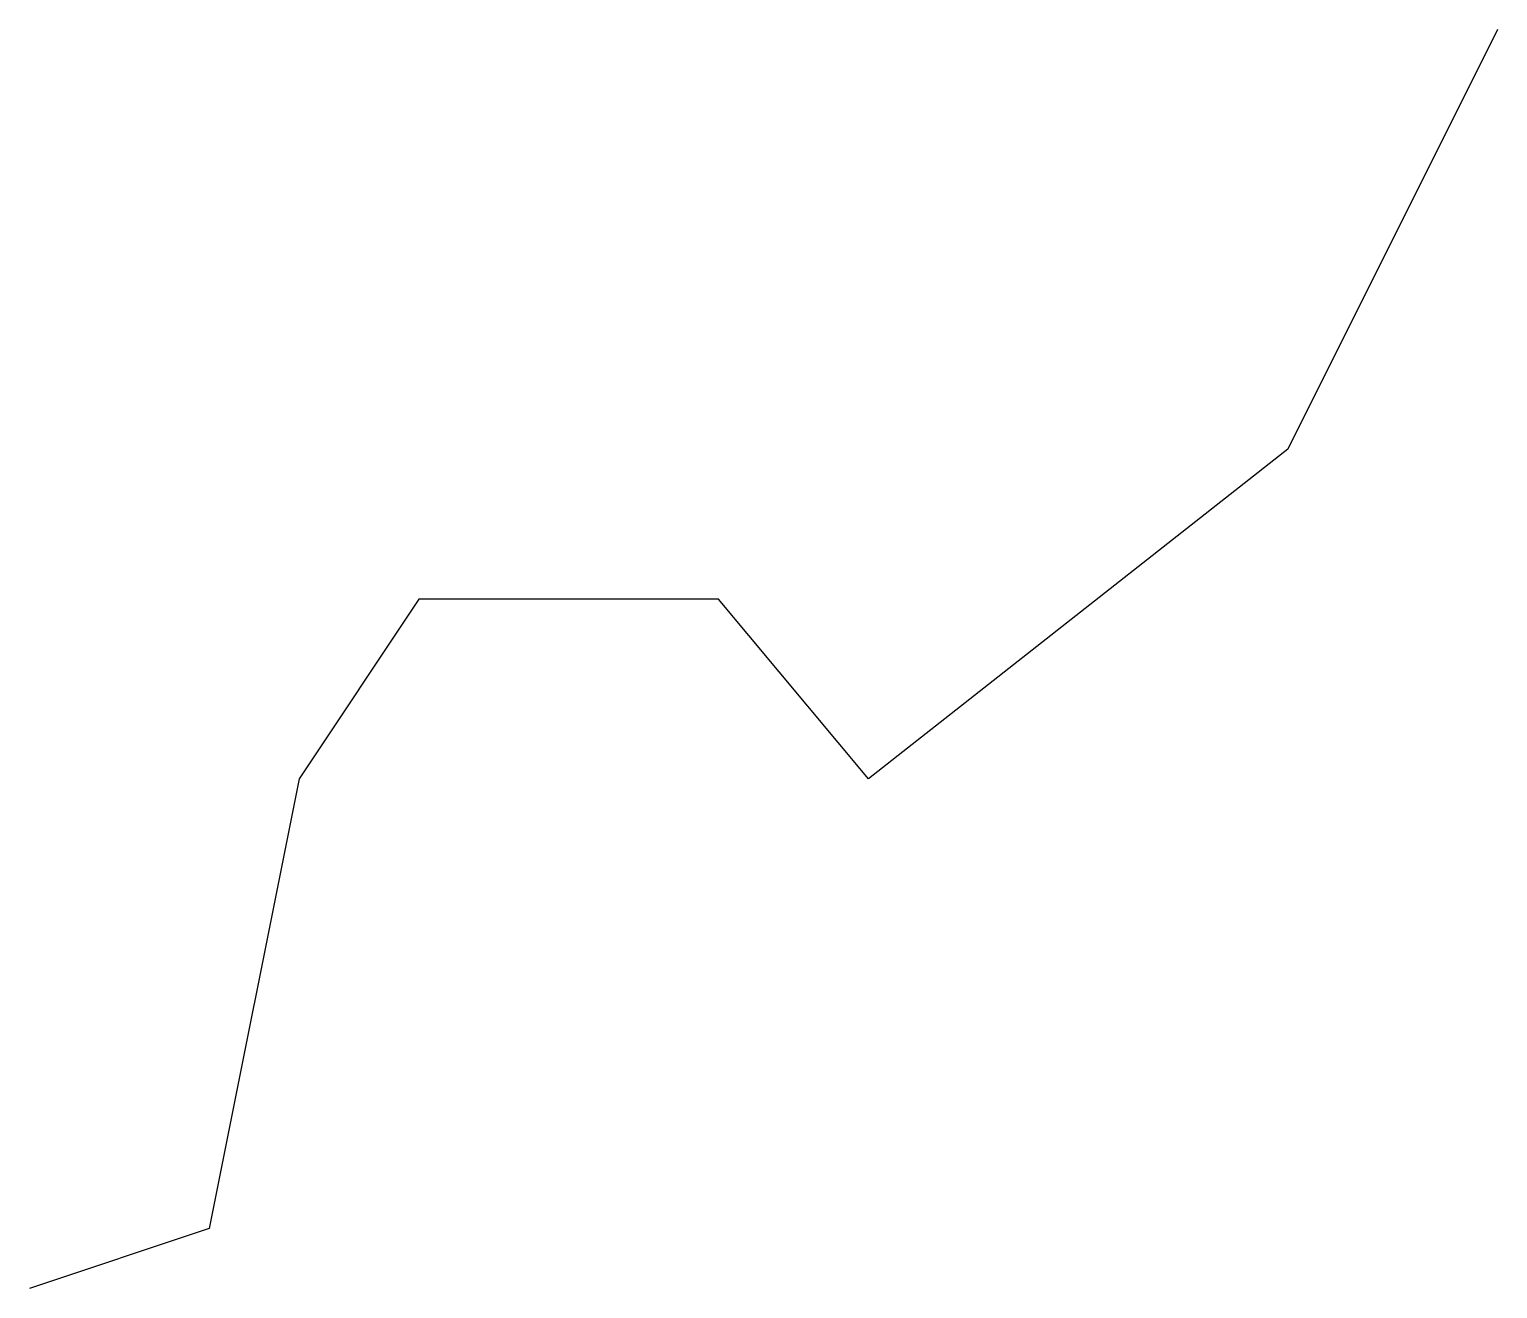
# Model space of a CAD drawing. Header units: millimetres. Extents: x -49 to 0, y -42 to 0.
import ezdxf

# ---------------------------------------------------------------- set-up
doc = ezdxf.new("R2010")
doc.units = ezdxf.units.MM
doc.header["$MEASUREMENT"] = 0
doc.layers.get('0').update_dxf_attribs({"lineweight": 25, "true_color": 0xffffff})

msp = doc.modelspace()

# ---------------------------------------------------------------- linework, layer by layer
for p, q in [((0, 0), (-7, -14)), ((-7, -14), (-21, -25)), ((-36, -19), (-40, -25)), ((-26, -19), (-36, -19)), ((-21, -25), (-26, -19)), ((-40, -25), (-43, -40)), ((-43, -40), (-49, -42))]:
    msp.add_line(p, q)

doc.saveas('drawing.dxf')
